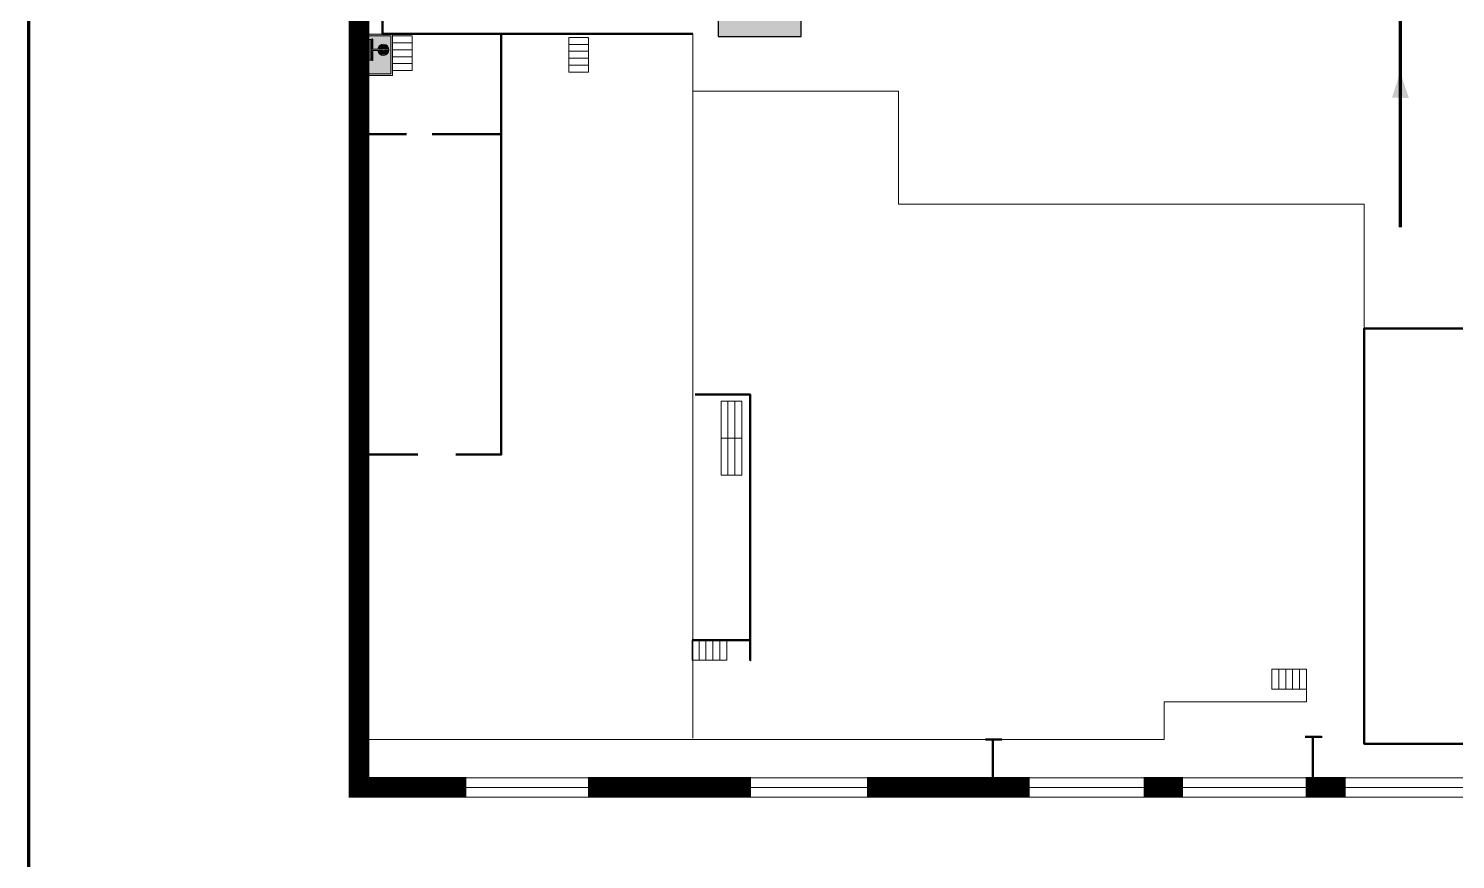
# Model space of a CAD drawing. Header units: millimetres. Extents: x 13114 to 67229, y 22859 to 38520.
# Drawn here: x 25704 to 25999, y 25552.9 to 25724.7 of the extents above; entities that cross this region are included whole.
import ezdxf

# ---------------------------------------------------------------- set-up
doc = ezdxf.new("R2010")
doc.units = ezdxf.units.MM
doc.layers.add('План_Штампы', color=7, linetype='Continuous')

# ---------------------------------------------------------------- blocks, each defined once
blk = doc.blocks.new('A$C32E8229D')
at = {"true_color": 0xffffff}
blk.add_hatch(color=7, dxfattribs=at).paths.add_polyline_path([(0, 0), (0, -8), (16, -8), (16, 0)])
h = blk.add_hatch(color=126)
h.paths.add_polyline_path([(0.2, -0.2), (15.8, -0.2), (15.8, -7.8), (0.2, -7.8)])
h.paths.add_polyline_path([(13.49, -2.05), (12.08, -2.05), (11.37, -2.63, 0.162397), (11.29, -2.84), (11.29, -3.63), (10.35, -3.63), (10.35, -4.05), (11.68, -4.05), (11.68, -3.48), (12.26, -4.28), (11.29, -5.1), (11.29, -6.78), (11.85, -6.78), (11.85, -5.44), (12.8, -4.64), (12.8, -5.94), (14.46, -5.94), (14.46, -5.39), (13.45, -5.39), (13.45, -3.97), (12.46, -2.59), (13.15, -2.59), (13.69, -3.34), (14.18, -3)], flags=16)
h.paths.add_polyline_path([(10.74, -1.82, 1), (11.8, -1.82, 1)], flags=16)
h.paths.add_polyline_path([(9.39, -3.59), (5.99, -3.59), (6.56, -3.03), (5.91, -3.03), (5.1, -3.83), (5.91, -4.64), (6.56, -4.64), (5.99, -4.09), (9.39, -4.09)], flags=16)
h.paths.add_polyline_path([(4.29, -1.08), (1.72, -1.08), (1.72, -6.6), (4.29, -6.6)], flags=16)
at = {"color": 126}
blk.add_lwpolyline([(16, -8), (0, -8), (0, 0), (16, 0)], close=True, dxfattribs=at)
blk = doc.blocks.new('A$C37112FD5')
at = {"true_color": 0xf5f5ff}
h = blk.add_hatch(color=7, dxfattribs=at)
h.dxf.hatch_style = 1
h.paths.add_polyline_path([(12.8, -7.4), (0, -7.4), (0, -20.2), (12.8, -20.2)])
h.paths.add_polyline_path([(12.29, -7.91), (12.29, -19.69), (0.51, -19.69), (0.51, -7.91)], flags=16)
h.paths.add_polyline_path([(4.98, -9.04, -0.42597), (5.17, -9.22), (5.17, -12.25), (5.17, -15.29, -0.432244), (4.98, -15.47), (4.83, -15.47, -0.42597), (4.64, -15.29), (4.64, -12.25), (4.64, -9.22, -0.432244), (4.83, -9.04)], flags=0)
h.paths.add_polyline_path([(4.28, -9.22), (4.28, -12.25), (4.28, -15.29, -0.432244), (4.09, -15.47), (3.94, -15.47, -0.42597), (3.75, -15.29), (3.75, -12.25), (3.75, -9.22, -0.432244), (3.94, -9.04), (4.09, -9.04, -0.42597)], flags=0)
h.paths.add_polyline_path([(5.72, -9.04), (5.87, -9.04, -0.42597), (6.06, -9.22), (6.06, -12.25), (6.06, -15.29, -0.432244), (5.87, -15.47), (5.72, -15.47, -0.42597), (5.53, -15.29), (5.53, -12.25), (5.53, -9.22, -0.432244)], flags=0)
h.paths.add_polyline_path([(6.42, -8.9), (6.5, -8.9, -0.42597), (6.69, -9.08), (6.69, -12.03), (8.21, -12.03, -15.824349), (8.21, -12.47), (6.69, -12.47), (6.69, -15.42, -0.432244), (6.5, -15.6), (6.42, -15.6)], flags=0)
h.paths.add_polyline_path([(3.39, -9.22), (3.39, -12.25), (3.39, -15.29, -0.432244), (3.2, -15.47), (3.05, -15.47, -0.42597), (2.85, -15.29), (2.85, -12.25), (2.85, -9.22, -0.432244), (3.05, -9.04), (3.2, -9.04, -0.42597)], flags=0)
h.paths.add_polyline_path([(2.5, -9.22), (2.5, -16.71), (1.96, -16.71), (1.96, -9.22, -0.432244), (2.15, -9.04), (2.31, -9.04, -0.42597)], flags=0)
h.paths.add_polyline_path([(1.61, -8.9), (1.61, -15.6), (1.57, -15.6, -0.42597), (1.37, -15.42), (1.37, -12.03), (1.37, -9.09, -0.432244), (1.57, -8.9)], flags=0)
h.paths.add_polyline_path([(9.76, -10.81), (9.76, -12.03), (8.49, -12.03, -0.336371)], flags=0)
h.paths.add_polyline_path([(8.49, -12.47), (9.76, -12.47), (9.76, -13.7, -0.336371)], flags=0)
h.paths.add_polyline_path([(10.11, -10.81, -0.336371), (11.38, -12.03), (10.11, -12.03)], flags=0)
h.paths.add_polyline_path([(10.11, -12.47), (11.38, -12.47, -0.336371), (10.11, -13.7)], flags=0)
h.paths.add_polyline_path([(2.5, -16.84), (2.5, -17.05), (1.97, -17.05), (1.97, -16.84)], flags=0)
h.paths.add_polyline_path([(2.5, -17.24, -0.033778), (2.24, -18.6, -0.033778), (1.97, -17.24)], flags=0)
h = blk.add_hatch(color=242)
h.dxf.hatch_style = 1
h.paths.add_polyline_path([(12.29, -7.91), (0.51, -7.91), (0.51, -19.69), (12.29, -19.69)])
h.paths.add_polyline_path([(6.42, -15.6), (6.42, -8.9), (6.5, -8.9, -0.42597), (6.69, -9.08), (6.69, -12.03), (8.21, -12.03, -15.824349), (8.21, -12.47), (6.69, -12.47), (6.69, -15.42, -0.432244), (6.5, -15.6)], flags=16)
h.paths.add_polyline_path([(5.87, -15.47), (5.72, -15.47, -0.42597), (5.53, -15.29), (5.53, -12.25), (5.53, -9.22, -0.432244), (5.72, -9.04), (5.87, -9.04, -0.42597), (6.06, -9.22), (6.06, -12.25), (6.06, -15.29, -0.432244)], flags=16)
h.paths.add_polyline_path([(4.98, -15.47), (4.83, -15.47, -0.42597), (4.64, -15.29), (4.64, -12.25), (4.64, -9.22, -0.432244), (4.83, -9.04), (4.98, -9.04, -0.42597), (5.17, -9.22), (5.17, -12.25), (5.17, -15.29, -0.432244)], flags=16)
h.paths.add_polyline_path([(4.09, -15.47), (3.94, -15.47, -0.42597), (3.75, -15.29), (3.75, -12.25), (3.75, -9.22, -0.432244), (3.94, -9.04), (4.09, -9.04, -0.42597), (4.28, -9.22), (4.28, -12.25), (4.28, -15.29, -0.432244)], flags=16)
h.paths.add_polyline_path([(3.2, -15.47), (3.05, -15.47, -0.42597), (2.85, -15.29), (2.85, -12.25), (2.85, -9.22, -0.432244), (3.05, -9.04), (3.2, -9.04, -0.42597), (3.39, -9.22), (3.39, -12.25), (3.39, -15.29, -0.432244)], flags=16)
h.paths.add_polyline_path([(2.5, -17.05), (1.97, -17.05), (1.97, -16.84), (2.5, -16.84)], flags=16)
h.paths.add_polyline_path([(2.5, -17.24, -0.033778), (2.24, -18.6, -0.033778), (1.97, -17.24)], flags=16)
h.paths.add_polyline_path([(2.5, -16.71), (1.96, -16.71), (1.96, -9.22, -0.432244), (2.15, -9.04), (2.31, -9.04, -0.42597), (2.5, -9.22)], flags=16)
h.paths.add_polyline_path([(1.61, -15.6), (1.57, -15.6, -0.42597), (1.37, -15.42), (1.37, -12.03), (1.37, -9.09, -0.432244), (1.57, -8.9), (1.61, -8.9)], flags=16)
h.paths.add_polyline_path([(8.49, -12.47), (9.76, -12.47), (9.76, -13.7, -0.336371)], flags=0)
h.paths.add_polyline_path([(10.11, -13.7), (10.11, -12.47), (11.38, -12.47, -0.336371)], flags=0)
h.paths.add_polyline_path([(8.49, -12.03, -0.336371), (9.76, -10.81), (9.76, -12.03)], flags=0)
h.paths.add_polyline_path([(10.11, -12.03), (10.11, -10.81, -0.336371), (11.38, -12.03)], flags=0)
h = blk.add_hatch(color=7, dxfattribs=at)
h.dxf.hatch_style = 1
h.paths.add_polyline_path([(1.61, -8.9), (1.57, -8.9, 0.432244), (1.37, -9.09), (1.37, -12.03), (1.37, -15.42, 0.42597), (1.57, -15.6), (1.61, -15.6)])
h.paths.add_polyline_path([(2.5, -9.22, 0.42597), (2.31, -9.04), (2.15, -9.04, 0.432244), (1.96, -9.22), (1.96, -16.71), (2.5, -16.71)])
h.paths.add_polyline_path([(2.5, -16.84), (1.97, -16.84), (1.97, -17.05), (2.5, -17.05)])
h.paths.add_polyline_path([(2.5, -17.24), (1.97, -17.24, 0.033778), (2.24, -18.6, 0.033778)])
h.paths.add_polyline_path([(3.39, -12.25), (3.39, -9.22, 0.42597), (3.2, -9.04), (3.05, -9.04, 0.432244), (2.85, -9.22), (2.85, -12.25), (2.85, -15.29, 0.42597), (3.05, -15.47), (3.2, -15.47, 0.432244), (3.39, -15.29)])
h.paths.add_polyline_path([(4.28, -12.25), (4.28, -9.22, 0.42597), (4.09, -9.04), (3.94, -9.04, 0.432244), (3.75, -9.22), (3.75, -12.25), (3.75, -15.29, 0.42597), (3.94, -15.47), (4.09, -15.47, 0.432244), (4.28, -15.29)])
h.paths.add_polyline_path([(5.17, -12.25), (5.17, -9.22, 0.42597), (4.98, -9.04), (4.83, -9.04, 0.432244), (4.64, -9.22), (4.64, -12.25), (4.64, -15.29, 0.42597), (4.83, -15.47), (4.98, -15.47, 0.432244), (5.17, -15.29)])
h.paths.add_polyline_path([(6.06, -12.25), (6.06, -9.22, 0.42597), (5.87, -9.04), (5.72, -9.04, 0.432244), (5.53, -9.22), (5.53, -12.25), (5.53, -15.29, 0.42597), (5.72, -15.47), (5.87, -15.47, 0.432244), (6.06, -15.29)])
h.paths.add_polyline_path([(6.69, -12.47), (8.21, -12.47, 15.824349), (8.21, -12.03), (6.69, -12.03), (6.69, -9.08, 0.42597), (6.5, -8.9), (6.42, -8.9), (6.42, -15.6), (6.5, -15.6, 0.432244), (6.69, -15.42)])
h.paths.add_polyline_path([(8.49, -12.47), (9.76, -12.47), (9.76, -13.7, -0.336371)], flags=16)
h.paths.add_polyline_path([(8.49, -12.03, -0.336371), (9.76, -10.81), (9.76, -12.03)], flags=16)
h.paths.add_polyline_path([(10.11, -12.47), (11.38, -12.47, -0.336371), (10.11, -13.7)], flags=16)
h.paths.add_polyline_path([(10.11, -12.03), (10.11, -10.81, -0.336371), (11.38, -12.03)], flags=16)
h = blk.add_hatch(color=242)
h.dxf.hatch_style = 1
h.paths.add_polyline_path([(9.76, -10.81, 0.336371), (8.49, -12.03), (9.76, -12.03)])
h.paths.add_polyline_path([(10.11, -10.81), (10.11, -12.03), (11.38, -12.03, 0.336371)])
h.paths.add_polyline_path([(11.38, -12.47), (10.11, -12.47), (10.11, -13.7, 0.336371)])
h.paths.add_polyline_path([(9.76, -12.47), (8.49, -12.47, 0.336371), (9.76, -13.7)])
at = {"color": 242, "lineweight": 5}
for p, q in [((0, -20.2), (0, -7.4)), ((0, -7.4), (12.8, -7.4)), ((12.8, -20.2), (12.8, -7.4)), ((1.37, -12.03), (1.37, -9.08)), ((1.37, -12.03), (1.37, -15.42)), ((1.57, -8.9), (1.61, -8.9)), ((1.61, -8.9), (1.61, -15.6)), ((1.96, -16.71), (1.96, -9.22)), ((2.15, -9.04), (2.31, -9.04)), ((2.5, -16.71), (2.5, -9.22)), ((2.85, -12.25), (2.85, -9.22)), ((2.85, -12.25), (2.85, -15.29)), ((3.05, -9.04), (3.2, -9.04)), ((3.39, -12.25), (3.39, -9.22)), ((3.39, -12.25), (3.39, -15.29)), ((3.75, -12.25), (3.75, -9.22)), ((3.75, -12.25), (3.75, -15.29)), ((3.94, -9.04), (4.09, -9.04)), ((4.28, -12.25), (4.28, -9.22)), ((4.28, -12.25), (4.28, -15.29)), ((4.64, -12.25), (4.64, -9.22)), ((4.64, -12.25), (4.64, -15.29)), ((4.83, -9.04), (4.98, -9.04)), ((5.17, -12.25), (5.17, -9.22)), ((5.17, -12.25), (5.17, -15.29)), ((5.53, -12.25), (5.53, -9.22)), ((5.53, -12.25), (5.53, -15.29)), ((5.72, -9.04), (5.87, -9.04)), ((6.06, -12.25), (6.06, -9.22)), ((6.06, -12.25), (6.06, -15.29)), ((6.42, -8.9), (6.42, -15.6)), ((6.5, -8.9), (6.42, -8.9)), ((6.69, -12.03), (6.69, -9.08)), ((8.21, -12.03), (6.69, -12.03)), ((8.21, -12.47), (6.69, -12.47)), ((6.69, -12.47), (6.69, -15.42)), ((9.76, -12.03), (8.49, -12.03)), ((9.76, -12.47), (8.49, -12.47)), ((9.76, -10.81), (9.76, -12.03)), ((9.76, -12.47), (9.76, -13.7)), ((10.11, -10.81), (10.11, -12.03)), ((11.38, -12.03), (10.11, -12.03)), ((11.38, -12.47), (10.11, -12.47)), ((10.11, -12.47), (10.11, -13.7)), ((1.57, -15.6), (1.61, -15.6)), ((1.96, -16.71), (2.5, -16.71)), ((1.97, -16.84), (2.5, -16.84)), ((1.97, -17.05), (1.97, -16.84)), ((2.5, -17.05), (1.97, -17.05)), ((1.97, -17.24), (2.5, -17.24)), ((2.5, -16.84), (2.5, -17.05)), ((3.05, -15.47), (3.2, -15.47)), ((3.94, -15.47), (4.09, -15.47)), ((4.83, -15.47), (4.98, -15.47)), ((5.72, -15.47), (5.87, -15.47)), ((6.42, -15.6), (6.5, -15.6)), ((0, -20.2), (12.8, -20.2))]:
    blk.add_line(p, q, dxfattribs=at)
blk.add_lwpolyline([(0.51, -7.91), (12.29, -7.91), (12.29, -19.69), (0.51, -19.69)], close=True, dxfattribs=at)
for centre, radius, start, end in [((1.56, -9.09), 0.182, 87.1027, 180.6071), ((2.15, -9.22), 0.182, 87.1027, 180.6071), ((2.32, -9.22), 0.182, 359.3929, 92.8973), ((3.04, -9.22), 0.182, 87.1027, 180.6071), ((3.21, -9.22), 0.182, 359.3929, 92.8973), ((3.93, -9.22), 0.182, 87.1027, 180.6071), ((4.1, -9.22), 0.182, 359.3929, 92.8973), ((4.82, -9.22), 0.182, 87.1027, 180.6071), ((4.99, -9.22), 0.182, 359.3929, 92.8973), ((5.71, -9.22), 0.182, 87.1027, 180.6071), ((5.88, -9.22), 0.182, 359.3929, 92.8973), ((6.51, -9.09), 0.182, 359.3929, 92.8973), ((9.93, -12.25), 1.74, 187.2319, 172.7681), ((9.93, -12.25), 1.46, 96.9927, 171.3585), ((9.93, -12.25), 1.46, 188.6415, 263.0073), ((9.93, -12.25), 1.46, 8.6415, 83.0073), ((9.93, -12.25), 1.46, 276.9927, 351.3585), ((1.56, -15.42), 0.182, 179.3929, 272.8973), ((12.17, -15.98), 10.27, 187.041, 194.7793), ((-7.7, -15.98), 10.27, 345.2207, 352.959), ((3.04, -15.29), 0.182, 179.3929, 272.8973), ((3.21, -15.29), 0.182, 267.1027, 0.6071), ((3.93, -15.29), 0.182, 179.3929, 272.8973), ((4.1, -15.29), 0.182, 267.1027, 0.6071), ((4.82, -15.29), 0.182, 179.3929, 272.8973), ((4.99, -15.29), 0.182, 267.1027, 0.6071), ((5.71, -15.29), 0.182, 179.3929, 272.8973), ((5.88, -15.29), 0.182, 267.1027, 0.6071), ((6.51, -15.42), 0.182, 267.1027, 0.6071)]:
    blk.add_arc(centre, radius, start, end, dxfattribs=at)

msp = doc.modelspace()

# ---------------------------------------------------------------- linework, layer by layer
at = {"color": 6, "lineweight": 100}
msp.add_lwpolyline([(25703.99, 25460.78), (26303.99, 25460.78), (26303.99, 25855.78), (25703.99, 25855.78)], close=True, dxfattribs=at)
at = {"lineweight": 0, "const_width": 4.28}
for points in [[(25772.33, 25773.39), (25772.33, 25773.39), (25772.33, 25567.78), (25794.48, 25567.78)], [(25819.66, 25567.78), (25853.33, 25567.78)], [(25877.34, 25567.78), (25911, 25567.78)], [(25934.56, 25567.78), (25942.66, 25567.78)], [(25968.06, 25567.78), (25976.32, 25567.78)]]:
    msp.add_lwpolyline(points, dxfattribs=at)
at = {"lineweight": 50}
for points in [[(25777.18, 25738.88), (25777.18, 25723.58), (25841.32, 25723.58)], [(25801.72, 25723.58), (25801.72, 25636.58), (25792.35, 25636.58)], [(26022.43, 25715.32), (26169.14, 25715.32), (26169.14, 25576.81), (25980.09, 25576.81), (25980.09, 25662.63), (26004.29, 25662.63), (26010.6, 25662.63), (26010.6, 25645.87), (26037.27, 25645.87), (26037.27, 25655.96), (26052.98, 25655.96), (26052.98, 25637.33), (26043.48, 25637.33)], [(25782.12, 25702.86), (25772.83, 25702.86)], [(25801.72, 25702.86), (25787.42, 25702.86)], [(25841.17, 25598.18), (25853.21, 25598.18), (25853.21, 25594.07), (25853.21, 25648.98), (25841.78, 25648.98)], [(25784.45, 25636.58), (25772.74, 25636.58)], [(25969.48, 25567.86), (25969.48, 25578.2), (25971.31, 25578.2), (25967.94, 25578.2)], [(25903.38, 25567.33), (25903.38, 25577.67), (25905.21, 25577.67), (25901.85, 25577.67)]]:
    msp.add_lwpolyline(points, dxfattribs=at)
at = {"color": 126, "lineweight": 100, "true_color": 0x008754}
msp.add_lwpolyline([(25987.6, 25727.55), (25987.6, 25683.59)], dxfattribs=at)
at = {"lineweight": 0}
for points in [[(25779.21, 25721.73), (25783.32, 25721.73), (25783.32, 25723.16), (25779.21, 25723.16)], [(25815.66, 25721.41), (25819.77, 25721.41), (25819.77, 25722.84), (25815.66, 25722.84)], [(25779.21, 25720.29), (25783.32, 25720.29), (25783.32, 25721.73), (25779.21, 25721.73)], [(25779.21, 25718.86), (25783.32, 25718.86), (25783.32, 25720.29), (25779.21, 25720.29)], [(25815.66, 25719.97), (25819.77, 25719.97), (25819.77, 25721.41), (25815.66, 25721.41)], [(25815.66, 25718.54), (25819.77, 25718.54), (25819.77, 25719.97), (25815.66, 25719.97)], [(25779.21, 25717.42), (25783.32, 25717.42), (25783.32, 25718.86), (25779.21, 25718.86)], [(25779.21, 25715.99), (25783.32, 25715.99), (25783.32, 25717.42), (25779.21, 25717.42)], [(25815.66, 25717.11), (25819.77, 25717.11), (25819.77, 25718.54), (25815.66, 25718.54)], [(25815.66, 25715.67), (25819.77, 25715.67), (25819.77, 25717.11), (25815.66, 25717.11)], [(25847.16, 25647.63), (25847.16, 25639.98), (25848.59, 25639.98), (25848.59, 25647.63)], [(25848.59, 25647.63), (25848.59, 25639.98), (25850.03, 25639.98), (25850.03, 25647.63)], [(25850.03, 25647.63), (25850.03, 25639.98), (25851.46, 25639.98), (25851.46, 25647.63)], [(25847.16, 25639.98), (25847.16, 25632.32), (25848.59, 25632.32), (25848.59, 25639.98)], [(25848.59, 25639.98), (25848.59, 25632.32), (25850.03, 25632.32), (25850.03, 25639.98)], [(25850.03, 25639.98), (25850.03, 25632.32), (25851.46, 25632.32), (25851.46, 25639.98)], [(25841.17, 25598.18), (25841.17, 25594.07), (25842.61, 25594.07), (25842.61, 25598.18)], [(25842.61, 25598.18), (25842.61, 25594.07), (25844.04, 25594.07), (25844.04, 25598.18)], [(25844.04, 25598.18), (25844.04, 25594.07), (25845.47, 25594.07), (25845.47, 25598.18)], [(25845.47, 25598.18), (25845.47, 25594.07), (25846.91, 25594.07), (25846.91, 25598.18)], [(25846.91, 25598.18), (25846.91, 25594.07), (25848.34, 25594.07), (25848.34, 25598.18)], [(25961.03, 25592.19), (25961.03, 25588.08), (25962.46, 25588.08), (25962.46, 25592.19)], [(25962.46, 25592.19), (25962.46, 25588.08), (25963.9, 25588.08), (25963.9, 25592.19)], [(25963.9, 25592.19), (25963.9, 25588.08), (25965.33, 25588.08), (25965.33, 25592.19)], [(25965.33, 25592.19), (25965.33, 25588.08), (25966.76, 25588.08), (25966.76, 25592.19)], [(25966.76, 25592.19), (25966.76, 25588.08), (25968.2, 25588.08), (25968.2, 25592.19)]]:
    msp.add_lwpolyline(points, close=True, dxfattribs=at)
for points in [[(25980.09, 25662.63), (25980.09, 25688.4), (25883.83, 25688.4), (25883.83, 25711.71), (25841.32, 25711.71), (25841.32, 25723.58), (25841.32, 25577.92)], [(25968.2, 25588.08), (25968.2, 25585.45), (25938.8, 25585.45), (25938.8, 25577.67), (25773.17, 25577.67)], [(25793.91, 25569.76), (26243.56, 25569.76)], [(25794.48, 25567.78), (26243.56, 25567.78)], [(25794.17, 25565.73), (26243.56, 25565.73)]]:
    msp.add_lwpolyline(points, dxfattribs=at)
at = {"layer": 'План_Штампы', "color": 126, "true_color": 0x008754}
msp.add_solid([(25989.35, 25710.35), (25985.86, 25710.36), (25987.59, 25715.7)], dxfattribs=at)

# ---------------------------------------------------------------- block references
at = {"xscale": 0.669373286885675, "yscale": 0.669373286885675, "zscale": 0.669373286885675}
msp.add_blockref('A$C37112FD5', (25770.69, 25728.49), dxfattribs=at)
at = {"layer": 'План_Штампы', "color": 126, "true_color": 0x008754, "xscale": -1.071, "yscale": 1.071, "zscale": 1.071}
msp.add_blockref('A$C32E8229D', (25863.72, 25731.63), dxfattribs=at)

doc.saveas('drawing.dxf')
